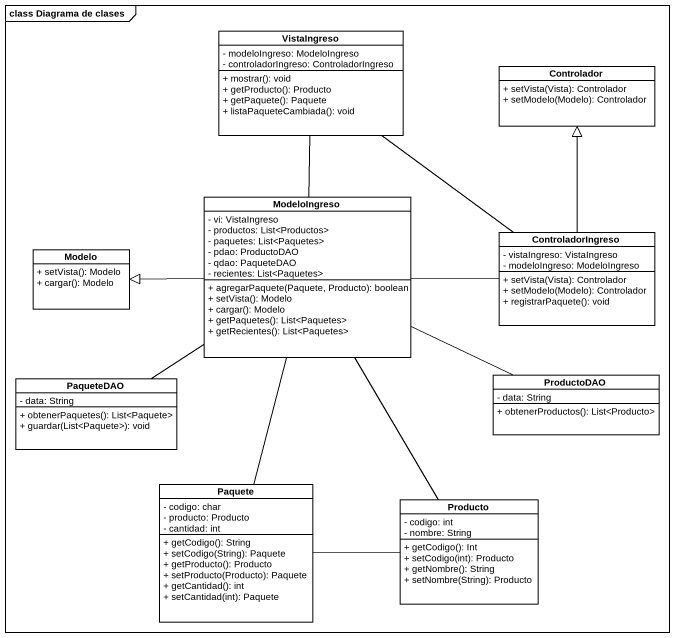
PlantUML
@startuml
mainframe class Diagrama de clases
hide circle
hide empty members
skinparam classAttributeIconSize 0
class VistaIngreso {
  - modeloIngreso: ModeloIngreso
  - controladorIngreso: ControladorIngreso
  + mostrar(): void
  + getProducto(): Producto
  + getPaquete(): Paquete
  + listaPaqueteCambiada(): void
}
class Controlador {
  + setVista(Vista): Controlador
  + setModelo(Modelo): Controlador
}
class ModeloIngreso {
  - vi: VistaIngreso
  - productos: List<Productos>
  - paquetes: List<Paquetes>
  - pdao: ProductoDAO
  - qdao: PaqueteDAO
  - recientes: List<Paquetes>
  + agregarPaquete(Paquete, Producto): boolean
  + setVista(): Modelo
  + cargar(): Modelo
  + getPaquetes(): List<Paquetes>
  + getRecientes(): List<Paquetes>
}
class Modelo {
  + setVista(): Modelo
  + cargar(): Modelo
}
class ControladorIngreso {
  - vistaIngreso: VistaIngreso
  - modeloIngreso: ModeloIngreso
  + setVista(Vista): Controlador
  + setModelo(Modelo): Controlador
  + registrarPaquete(): void
}
class PaqueteDAO {
  - data: String
  + obtenerPaquetes(): List<Paquete>
  + guardar(List<Paquete>): void
}
class ProductoDAO {
  - data: String
  + obtenerProductos(): List<Producto>
}
class Paquete {
  - codigo: char
  - producto: Producto
  - cantidad: int
  + getCodigo(): String
  + setCodigo(String): Paquete
  + getProducto(): Producto
  + setProducto(Producto): Paquete
  + getCantidad(): int
  + setCantidad(int): Paquete
}
class Producto {
  - codigo: int
  - nombre: String
  + getCodigo(): Int
  + setCodigo(int): Producto
  + getNombre(): String
  + setNombre(String): Producto
}
ModeloIngreso -up- VistaIngreso
ModeloIngreso -left-|> Modelo
ModeloIngreso -- PaqueteDAO
ModeloIngreso -right- ProductoDAO
ControladorIngreso -up- VistaIngreso
ControladorIngreso -up-|> Controlador
ControladorIngreso -left- ModeloIngreso
Paquete -up- ModeloIngreso
Paquete -right- Producto
Producto -up- ModeloIngreso
@enduml
